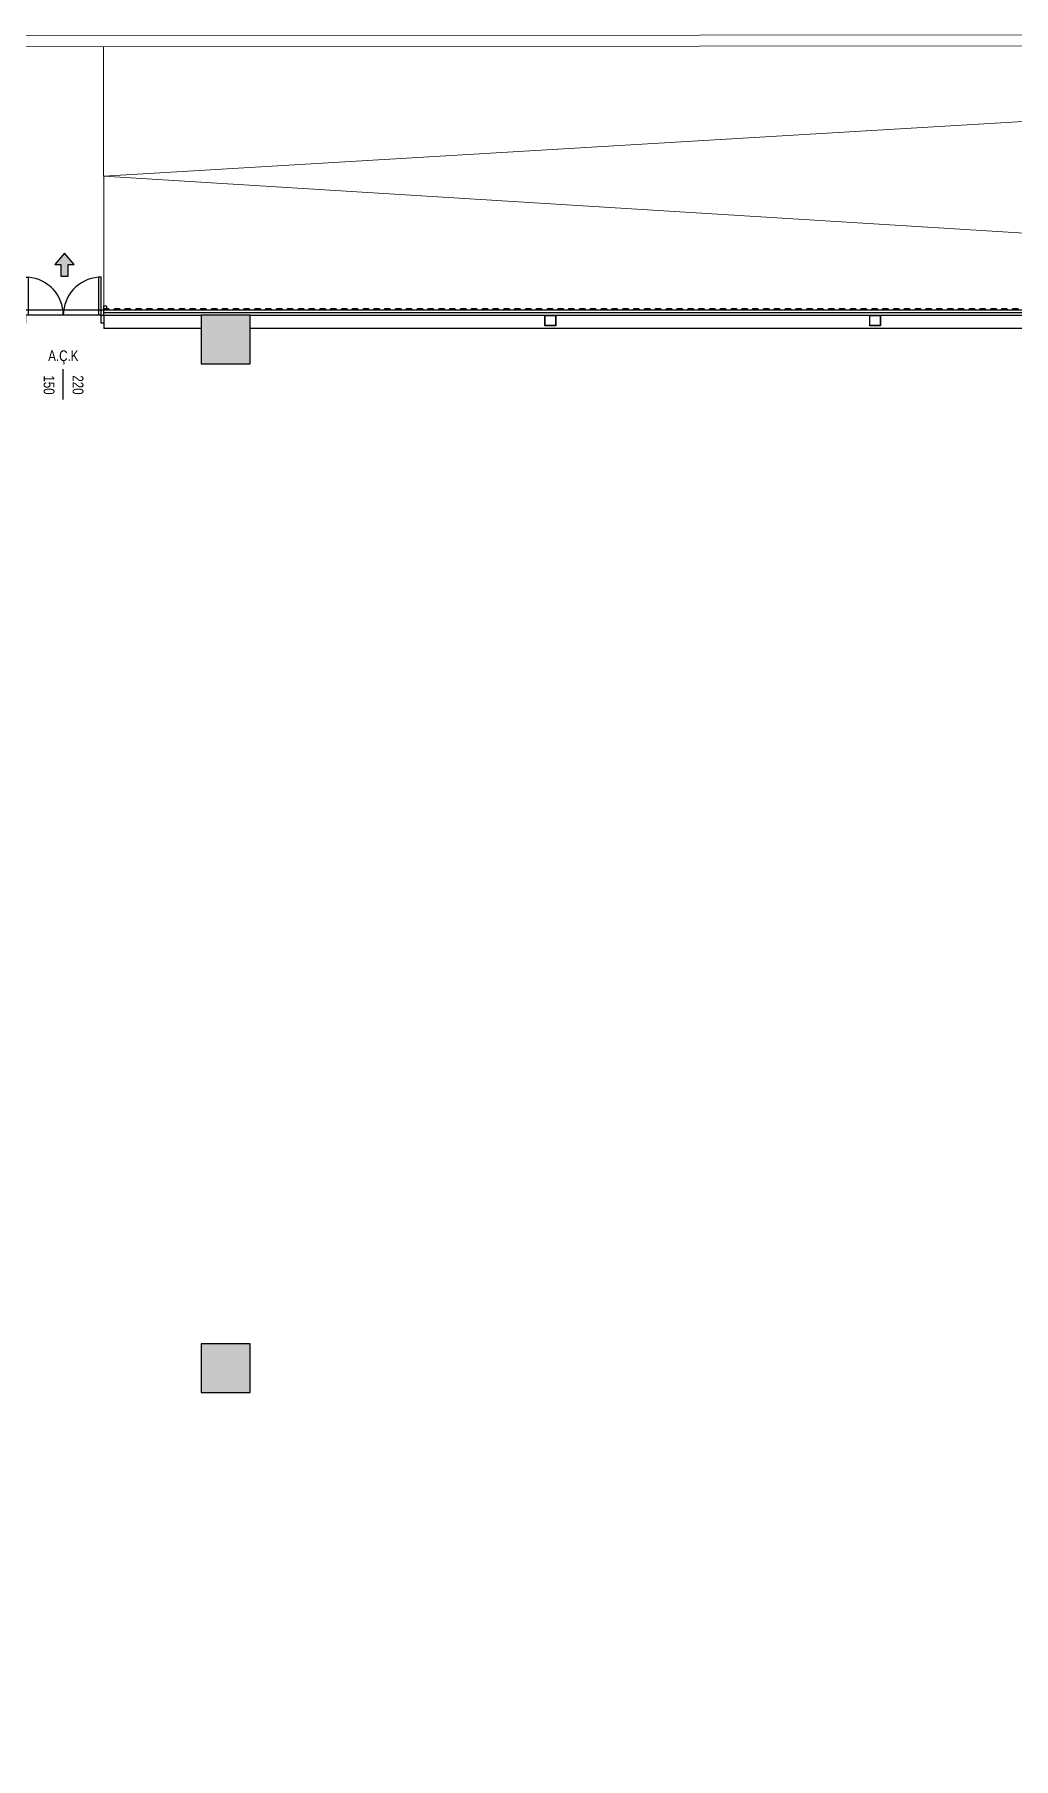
# Model space of a CAD drawing. Header units: centimetres. Extents: x 28733 to 98303, y -2883 to 8555.
# Drawn here: x 66726 to 68535, y 4643 to 7827 of the extents above; entities that cross this region are included whole.
import ezdxf
from ezdxf.enums import TextEntityAlignment as Align

# ---------------------------------------------------------------- set-up
doc = ezdxf.new("R2010")
doc.units = ezdxf.units.CM
doc.header["$LTSCALE"] = 100
for name, color, linetype in [('A-ANNO-TEXT', 50, 'Continuous'), ('A-AREA', 102, 'Continuous'), ('A-DOOR', 193, 'Continuous'), ('A-ELEV-01', 255, 'Continuous'), ('A-ELEV-03', 251, 'Continuous'), ('A-WALL-INSL', 249, 'Continuous'), ('A-WALL-SNWPNL', 200, 'Continuous'), ('L-SITE-CURB', 33, 'Continuous'), ('S-CONC', 5, 'Continuous'), ('S-HTCH', 8, 'Continuous'), ('S-STEL', 3, 'Continuous')]:
    doc.layers.add(name, color=color, linetype=linetype)
doc.styles.add('Fields_100', font='act_simplex.shx', dxfattribs={"width": 0.8, "height": 20})
doc.linetypes.add('BATTING', pattern='A,0.00254,-2.54,[134,ltypeshp.shx,S=2.54,R=0,X=-2.54,Y=0],-5.08,[134,ltypeshp.shx,S=2.54,R=180,X=2.54,Y=0],-2.54', length=10.16254)

# ---------------------------------------------------------------- blocks, each defined once
blk = doc.blocks.new('KAPI 150')
at = {"layer": 'A-DOOR'}
blk.add_line((145, 15), (5, 15), dxfattribs=at)
for points in [[(5, 15), (5, 85), (10, 85), (10, 15)], [(145, 15), (145, 85), (140, 85), (140, 15)]]:
    blk.add_lwpolyline(points, dxfattribs=at)
for points in [[(5, 0), (0, 0), (0, 15), (5, 15)], [(150, 0), (145, 0), (145, 15), (150, 15)]]:
    blk.add_lwpolyline(points, close=True, dxfattribs=at)
for centre, start, end in [((5, 15), 0, 85.904), ((145, 15), 94.096, 180)]:
    blk.add_arc(centre, 70, start, end, dxfattribs=at)
blk = doc.blocks.new('AÇK_01')
at = {"color": 0}
blk.add_lwpolyline([(28, 0), (-28, 0)], dxfattribs=at)
at = {"color": 0, "style": 'Fields_100', "width": 0.8}
blk.add_attdef('A.Ç.K.01', text='', height=20, rotation=90, dxfattribs=at).set_placement((-53, 0), align=Align.MIDDLE_CENTER)
for tag, p in [('W', (1, 17.2)), ('H', (1, -36.3))]:
    blk.add_attdef(tag, text='', height=20, dxfattribs=at).set_placement(p, align=Align.CENTER)

msp = doc.modelspace()

# ---------------------------------------------------------------- hatches: boundary and pattern name
at = {"layer": 'A-ANNO-TEXT'}
h = msp.add_hatch(color=256, dxfattribs=at)
h.dxf.hatch_style = 1
h.paths.add_polyline_path([(66781.69, 7423.15), (66763.98, 7402), (66774.95, 7402), (66774.95, 7380.85), (66788.43, 7380.85), (66788.43, 7402), (66799.39, 7402)])
at = {"layer": 'S-HTCH'}
h = msp.add_hatch(dxfattribs=at)
h.set_pattern_fill('ANSI33', color=256)
h.set_pattern_definition([(45, (47244.2896, 5721.5606), (-4.490128, 4.490128), []), (45, (47248.78, 5721.5606), (-4.490128, 4.490128), [3.175, -1.5875])])
h.paths.add_polyline_path([(63434.48, 1518.59), (63524.48, 1518.59), (63524.48, 1608.59), (63434.48, 1608.59)])
h.paths.add_polyline_path([(63434.48, 7218.59), (63524.48, 7218.59), (63524.48, 7308.59), (63434.48, 7308.59)])
h.paths.add_polyline_path([(61634.48, 1518.59), (61724.48, 1518.59), (61724.48, 1608.59), (61634.48, 1608.59)])
h.paths.add_polyline_path([(58034.48, 1518.59), (58124.48, 1518.59), (58124.48, 1608.59), (58034.48, 1608.59)])
h.paths.add_polyline_path([(61634.48, 7218.59), (61724.48, 7218.59), (61724.48, 7308.59), (61634.48, 7308.59)])
h.paths.add_polyline_path([(58034.48, 7218.59), (58124.48, 7218.59), (58124.48, 7308.59), (58034.48, 7308.59)])
h.paths.add_polyline_path([(63434.48, 3418.59), (63524.48, 3418.59), (63524.48, 3508.59), (63434.48, 3508.59)])
h.paths.add_polyline_path([(63434.48, 5318.59), (63524.48, 5318.59), (63524.48, 5408.59), (63434.48, 5408.59)])
h.paths.add_polyline_path([(61634.48, 3418.59), (61724.48, 3418.59), (61724.48, 3508.59), (61634.48, 3508.59)])
h.paths.add_polyline_path([(58034.48, 3418.59), (58124.48, 3418.59), (58124.48, 3508.59), (58034.48, 3508.59)])
h.paths.add_polyline_path([(61634.48, 5318.59), (61724.48, 5318.59), (61724.48, 5408.59), (61634.48, 5408.59)])
h.paths.add_polyline_path([(58034.48, 5318.59), (58124.48, 5318.59), (58124.48, 5408.59), (58034.48, 5408.59)])
h.paths.add_polyline_path([(68834.48, 3418.59), (68924.48, 3418.59), (68924.48, 3508.59), (68834.48, 3508.59)])
h.paths.add_polyline_path([(68834.48, 5318.59), (68924.48, 5318.59), (68924.48, 5408.59), (68834.48, 5408.59)])
h.paths.add_polyline_path([(67034.48, 3418.59), (67124.48, 3418.59), (67124.48, 3508.59), (67034.48, 3508.59)])
h.paths.add_polyline_path([(67034.48, 5318.59), (67124.48, 5318.59), (67124.48, 5408.59), (67034.48, 5408.59)])
h.paths.add_polyline_path([(65234.48, 3418.59), (65324.48, 3418.59), (65324.48, 3508.59), (65234.48, 3508.59)])
h.paths.add_polyline_path([(65234.48, 5318.59), (65324.48, 5318.59), (65324.48, 5408.59), (65234.48, 5408.59)])
h.paths.add_polyline_path([(61534.48, 3418.59), (61624.48, 3418.59), (61624.48, 3508.59), (61534.48, 3508.59)])
h.paths.add_polyline_path([(61534.48, 5318.59), (61624.48, 5318.59), (61624.48, 5408.59), (61534.48, 5408.59)])
h.paths.add_polyline_path([(59834.48, 3418.59), (59924.48, 3418.59), (59924.48, 3508.59), (59834.48, 3508.59)])
h.paths.add_polyline_path([(59834.48, 5318.59), (59924.48, 5318.59), (59924.48, 5408.59), (59834.48, 5408.59)])
h.paths.add_polyline_path([(56234.48, 3418.59), (56324.48, 3418.59), (56324.48, 3508.59), (56234.48, 3508.59)])
h.paths.add_polyline_path([(56234.48, 5318.59), (56324.48, 5318.59), (56324.48, 5408.59), (56234.48, 5408.59)])
h.paths.add_polyline_path([(54434.48, 3418.59), (54524.48, 3418.59), (54524.48, 3508.59), (54434.48, 3508.59)])
h.paths.add_polyline_path([(54434.48, 5318.59), (54524.48, 5318.59), (54524.48, 5408.59), (54434.48, 5408.59)])
h.paths.add_polyline_path([(52634.48, 3418.59), (52724.48, 3418.59), (52724.48, 3508.59), (52634.48, 3508.59)])
h.paths.add_polyline_path([(52634.48, 5318.59), (52724.48, 5318.59), (52724.48, 5408.59), (52634.48, 5408.59)])
h.paths.add_polyline_path([(70634.48, 5318.59), (70724.48, 5318.59), (70724.48, 5408.59), (70634.48, 5408.59)])
h.paths.add_polyline_path([(70634.48, 3418.59), (70724.48, 3418.59), (70724.48, 3508.59), (70634.48, 3508.59)])
h.paths.add_polyline_path([(70634.48, 1518.59), (70724.48, 1518.59), (70724.48, 1608.59), (70634.48, 1608.59)])
h.paths.add_polyline_path([(68834.48, 1518.59), (68924.48, 1518.59), (68924.48, 1608.59), (68834.48, 1608.59)])
h.paths.add_polyline_path([(67034.48, 1518.59), (67124.48, 1518.59), (67124.48, 1608.59), (67034.48, 1608.59)])
h.paths.add_polyline_path([(65234.48, 1518.59), (65324.48, 1518.59), (65324.48, 1608.59), (65234.48, 1608.59)])
h.paths.add_polyline_path([(61534.48, 1518.59), (61624.48, 1518.59), (61624.48, 1608.59), (61534.48, 1608.59)])
h.paths.add_polyline_path([(59834.48, 1518.59), (59924.48, 1518.59), (59924.48, 1608.59), (59834.48, 1608.59)])
h.paths.add_polyline_path([(56234.48, 1518.59), (56324.48, 1518.59), (56324.48, 1608.59), (56234.48, 1608.59)])
h.paths.add_polyline_path([(54434.48, 1518.59), (54524.48, 1518.59), (54524.48, 1608.59), (54434.48, 1608.59)])
h.paths.add_polyline_path([(52634.48, 1518.59), (52724.48, 1518.59), (52724.48, 1608.59), (52634.48, 1608.59)])
h.paths.add_polyline_path([(70634.48, 7218.59), (70724.48, 7218.59), (70724.48, 7308.59), (70634.48, 7308.59)])
h.paths.add_polyline_path([(68834.48, 7218.59), (68924.48, 7218.59), (68924.48, 7308.59), (68834.48, 7308.59)])
h.paths.add_polyline_path([(67034.48, 7218.59), (67124.48, 7218.59), (67124.48, 7308.59), (67034.48, 7308.59)])
h.paths.add_polyline_path([(65234.48, 7218.59), (65324.48, 7218.59), (65324.48, 7308.59), (65234.48, 7308.59)])
h.paths.add_polyline_path([(61534.48, 7218.59), (61624.48, 7218.59), (61624.48, 7308.59), (61534.48, 7308.59)])
h.paths.add_polyline_path([(59834.48, 7218.59), (59924.48, 7218.59), (59924.48, 7308.59), (59834.48, 7308.59)])
h.paths.add_polyline_path([(56234.48, 7218.59), (56324.48, 7218.59), (56324.48, 7308.59), (56234.48, 7308.59)])
h.paths.add_polyline_path([(54434.48, 7218.59), (54524.48, 7218.59), (54524.48, 7308.59), (54434.48, 7308.59)])
h.paths.add_polyline_path([(52634.48, 7218.59), (52724.48, 7218.59), (52724.48, 7308.59), (52634.48, 7308.59)])

# ---------------------------------------------------------------- linework, layer by layer
at = {"layer": 'A-ANNO-TEXT'}
msp.add_lwpolyline([(66781.69, 7423.15), (66763.98, 7402), (66774.95, 7402), (66774.95, 7380.85), (66788.43, 7380.85), (66788.43, 7402), (66799.39, 7402)], close=True, dxfattribs=at)
at = {"layer": 'A-AREA'}
msp.add_lwpolyline([(62586.98, 7318.59), (70734.48, 7318.59), (70734.48, 3418.59), (52611.98, 3418.59), (52611.98, 7318.59), (59834.48, 7318.59), (59834.48, 7053.59), (62586.98, 7053.59)], close=True, dxfattribs=at)
at = {"layer": 'A-ELEV-01'}
for p, q in [((67034.48, 7283.59), (66854.48, 7283.59)), ((68834.48, 7283.59), (67124.48, 7283.59))]:
    msp.add_line(p, q, dxfattribs=at)
at = {"layer": 'A-ELEV-01', "elevation": 0}
msp.add_lwpolyline([(66854.48, 7308.59), (66854.48, 7283.59)], dxfattribs=at)
msp.add_lwpolyline([(66854.48, 7308.59), (66854.48, 7283.59)], dxfattribs=at)
at = {"layer": 'A-ELEV-03'}
msp.add_lwpolyline([(66854.48, 7318.59), (70724.48, 7318.59)], dxfattribs=at)
at = {"layer": 'A-WALL-INSL', "linetype": 'BATTING', "ltscale": 0.005}
msp.add_lwpolyline([(66854.48, 7313.59), (70724.48, 7313.59)], dxfattribs=at)
at = {"layer": 'A-WALL-SNWPNL'}
for p, q in [((66854.48, 7308.59), (67034.48, 7308.59)), ((67124.48, 7308.59), (68834.48, 7308.59))]:
    msp.add_line(p, q, dxfattribs=at)
at = {"layer": 'A-WALL-SNWPNL', "elevation": 0}
msp.add_lwpolyline([(66849.48, 7308.59), (66854.48, 7308.59), (66854.48, 7325.59), (66859.48, 7325.59), (66859.48, 7321.09)], dxfattribs=at)
at = {"layer": 'A-WALL-SNWPNL'}
for points in [[(66854.48, 7320.59), (66854.48, 7320.59), (66862.48, 7320.59), (66864.48, 7318.59), (66872.48, 7318.59), (66874.48, 7320.59), (66882.48, 7320.59), (66884.48, 7318.59), (66892.48, 7318.59), (66894.48, 7320.59), (66902.48, 7320.59), (66904.48, 7318.59), (66912.48, 7318.59), (66914.48, 7320.59), (66922.48, 7320.59), (66924.48, 7318.59)], [(66924.48, 7318.59), (66932.48, 7318.59), (66934.48, 7320.59), (66942.48, 7320.59), (66944.48, 7318.59), (66952.48, 7318.59), (66954.48, 7320.59), (66962.48, 7320.59), (66964.48, 7318.59), (66972.48, 7318.59), (66974.48, 7320.59), (66982.48, 7320.59), (66984.48, 7318.59), (66992.48, 7318.59), (66994.48, 7320.59), (67002.48, 7320.59), (67004.48, 7318.59), (67012.48, 7318.59), (67014.48, 7320.59), (67022.48, 7320.59), (67024.48, 7318.59)], [(67024.48, 7318.59), (67032.48, 7318.59), (67034.48, 7320.59), (67042.48, 7320.59), (67044.48, 7318.59), (67052.48, 7318.59), (67054.48, 7320.59), (67062.48, 7320.59), (67064.48, 7318.59), (67072.48, 7318.59), (67074.48, 7320.59), (67082.48, 7320.59), (67084.48, 7318.59), (67092.48, 7318.59), (67094.48, 7320.59), (67102.48, 7320.59), (67104.48, 7318.59), (67112.48, 7318.59), (67114.48, 7320.59), (67122.48, 7320.59), (67124.48, 7318.59)], [(67124.48, 7318.59), (67132.48, 7318.59), (67134.48, 7320.59), (67142.48, 7320.59), (67144.48, 7318.59), (67152.48, 7318.59), (67154.48, 7320.59), (67162.48, 7320.59), (67164.48, 7318.59), (67172.48, 7318.59), (67174.48, 7320.59), (67182.48, 7320.59), (67184.48, 7318.59), (67192.48, 7318.59), (67194.48, 7320.59), (67202.48, 7320.59), (67204.48, 7318.59), (67212.48, 7318.59), (67214.48, 7320.59), (67222.48, 7320.59), (67224.48, 7318.59)], [(67224.48, 7318.59), (67232.48, 7318.59), (67234.48, 7320.59), (67242.48, 7320.59), (67244.48, 7318.59), (67252.48, 7318.59), (67254.48, 7320.59), (67262.48, 7320.59), (67264.48, 7318.59), (67272.48, 7318.59), (67274.48, 7320.59), (67282.48, 7320.59), (67284.48, 7318.59), (67292.48, 7318.59), (67294.48, 7320.59), (67302.48, 7320.59), (67304.48, 7318.59), (67312.48, 7318.59), (67314.48, 7320.59), (67322.48, 7320.59), (67324.48, 7318.59)], [(67324.48, 7318.59), (67332.48, 7318.59), (67334.48, 7320.59), (67342.48, 7320.59), (67344.48, 7318.59), (67352.48, 7318.59), (67354.48, 7320.59), (67362.48, 7320.59), (67364.48, 7318.59), (67372.48, 7318.59), (67374.48, 7320.59), (67382.48, 7320.59), (67384.48, 7318.59), (67392.48, 7318.59), (67394.48, 7320.59), (67402.48, 7320.59), (67404.48, 7318.59), (67412.48, 7318.59), (67414.48, 7320.59), (67422.48, 7320.59), (67424.48, 7318.59)], [(67424.48, 7318.59), (67432.48, 7318.59), (67434.48, 7320.59), (67442.48, 7320.59), (67444.48, 7318.59), (67452.48, 7318.59), (67454.48, 7320.59), (67462.48, 7320.59), (67464.48, 7318.59), (67472.48, 7318.59), (67474.48, 7320.59), (67482.48, 7320.59), (67484.48, 7318.59), (67492.48, 7318.59), (67494.48, 7320.59), (67502.48, 7320.59), (67504.48, 7318.59), (67512.48, 7318.59), (67514.48, 7320.59), (67522.48, 7320.59), (67524.48, 7318.59)], [(67524.48, 7318.59), (67532.48, 7318.59), (67534.48, 7320.59), (67542.48, 7320.59), (67544.48, 7318.59), (67552.48, 7318.59), (67554.48, 7320.59), (67562.48, 7320.59), (67564.48, 7318.59), (67572.48, 7318.59), (67574.48, 7320.59), (67582.48, 7320.59), (67584.48, 7318.59), (67592.48, 7318.59), (67594.48, 7320.59), (67602.48, 7320.59), (67604.48, 7318.59), (67612.48, 7318.59), (67614.48, 7320.59), (67622.48, 7320.59), (67624.48, 7318.59)], [(67624.48, 7318.59), (67632.48, 7318.59), (67634.48, 7320.59), (67642.48, 7320.59), (67644.48, 7318.59), (67652.48, 7318.59), (67654.48, 7320.59), (67662.48, 7320.59), (67664.48, 7318.59), (67672.48, 7318.59), (67674.48, 7320.59), (67682.48, 7320.59), (67684.48, 7318.59), (67692.48, 7318.59), (67694.48, 7320.59), (67702.48, 7320.59), (67704.48, 7318.59), (67712.48, 7318.59), (67714.48, 7320.59), (67722.48, 7320.59), (67724.48, 7318.59)], [(67724.48, 7318.59), (67732.48, 7318.59), (67734.48, 7320.59), (67742.48, 7320.59), (67744.48, 7318.59), (67752.48, 7318.59), (67754.48, 7320.59), (67762.48, 7320.59), (67764.48, 7318.59), (67772.48, 7318.59), (67774.48, 7320.59), (67782.48, 7320.59), (67784.48, 7318.59), (67792.48, 7318.59), (67794.48, 7320.59), (67802.48, 7320.59), (67804.48, 7318.59), (67812.48, 7318.59), (67814.48, 7320.59), (67822.48, 7320.59), (67824.48, 7318.59)], [(67824.48, 7318.59), (67832.48, 7318.59), (67834.48, 7320.59), (67842.48, 7320.59), (67844.48, 7318.59), (67852.48, 7318.59), (67854.48, 7320.59), (67862.48, 7320.59), (67864.48, 7318.59), (67872.48, 7318.59), (67874.48, 7320.59), (67882.48, 7320.59), (67884.48, 7318.59), (67892.48, 7318.59), (67894.48, 7320.59), (67902.48, 7320.59), (67904.48, 7318.59), (67912.48, 7318.59), (67914.48, 7320.59), (67922.48, 7320.59), (67924.48, 7318.59)], [(67924.48, 7318.59), (67932.48, 7318.59), (67934.48, 7320.59), (67942.48, 7320.59), (67944.48, 7318.59), (67952.48, 7318.59), (67954.48, 7320.59), (67962.48, 7320.59), (67964.48, 7318.59), (67972.48, 7318.59), (67974.48, 7320.59), (67982.48, 7320.59), (67984.48, 7318.59), (67992.48, 7318.59), (67994.48, 7320.59), (68002.48, 7320.59), (68004.48, 7318.59), (68012.48, 7318.59), (68014.48, 7320.59), (68022.48, 7320.59), (68024.48, 7318.59)], [(68024.48, 7318.59), (68032.48, 7318.59), (68034.48, 7320.59), (68042.48, 7320.59), (68044.48, 7318.59), (68052.48, 7318.59), (68054.48, 7320.59), (68062.48, 7320.59), (68064.48, 7318.59), (68072.48, 7318.59), (68074.48, 7320.59), (68082.48, 7320.59), (68084.48, 7318.59), (68092.48, 7318.59), (68094.48, 7320.59), (68102.48, 7320.59), (68104.48, 7318.59), (68112.48, 7318.59), (68114.48, 7320.59), (68122.48, 7320.59), (68124.48, 7318.59)], [(68124.48, 7318.59), (68132.48, 7318.59), (68134.48, 7320.59), (68142.48, 7320.59), (68144.48, 7318.59), (68152.48, 7318.59), (68154.48, 7320.59), (68162.48, 7320.59), (68164.48, 7318.59), (68172.48, 7318.59), (68174.48, 7320.59), (68182.48, 7320.59), (68184.48, 7318.59), (68192.48, 7318.59), (68194.48, 7320.59), (68202.48, 7320.59), (68204.48, 7318.59), (68212.48, 7318.59), (68214.48, 7320.59), (68222.48, 7320.59), (68224.48, 7318.59)], [(68224.48, 7318.59), (68232.48, 7318.59), (68234.48, 7320.59), (68242.48, 7320.59), (68244.48, 7318.59), (68252.48, 7318.59), (68254.48, 7320.59), (68262.48, 7320.59), (68264.48, 7318.59), (68272.48, 7318.59), (68274.48, 7320.59), (68282.48, 7320.59), (68284.48, 7318.59), (68292.48, 7318.59), (68294.48, 7320.59), (68302.48, 7320.59), (68304.48, 7318.59), (68312.48, 7318.59), (68314.48, 7320.59), (68322.48, 7320.59), (68324.48, 7318.59)], [(68324.48, 7318.59), (68332.48, 7318.59), (68334.48, 7320.59), (68342.48, 7320.59), (68344.48, 7318.59), (68352.48, 7318.59), (68354.48, 7320.59), (68362.48, 7320.59), (68364.48, 7318.59), (68372.48, 7318.59), (68374.48, 7320.59), (68382.48, 7320.59), (68384.48, 7318.59), (68392.48, 7318.59), (68394.48, 7320.59), (68402.48, 7320.59), (68404.48, 7318.59), (68412.48, 7318.59), (68414.48, 7320.59), (68422.48, 7320.59), (68424.48, 7318.59)], [(68424.48, 7318.59), (68432.48, 7318.59), (68434.48, 7320.59), (68442.48, 7320.59), (68444.48, 7318.59), (68452.48, 7318.59), (68454.48, 7320.59), (68462.48, 7320.59), (68464.48, 7318.59), (68472.48, 7318.59), (68474.48, 7320.59), (68482.48, 7320.59), (68484.48, 7318.59), (68492.48, 7318.59), (68494.48, 7320.59), (68502.48, 7320.59), (68504.48, 7318.59), (68512.48, 7318.59), (68514.48, 7320.59), (68522.48, 7320.59), (68524.48, 7318.59)], [(68524.48, 7318.59), (68532.48, 7318.59), (68534.48, 7320.59), (68542.48, 7320.59), (68544.48, 7318.59), (68552.48, 7318.59), (68554.48, 7320.59), (68562.48, 7320.59), (68564.48, 7318.59), (68572.48, 7318.59), (68574.48, 7320.59), (68582.48, 7320.59), (68584.48, 7318.59), (68592.48, 7318.59), (68594.48, 7320.59), (68602.48, 7320.59), (68604.48, 7318.59), (68612.48, 7318.59), (68614.48, 7320.59), (68622.48, 7320.59), (68624.48, 7318.59)]]:
    msp.add_lwpolyline(points, dxfattribs=at)
at = {"layer": 'L-SITE-CURB', "lineweight": 0}
for p, q in [((66404, 7824.05), (69322.36, 7826.95)), ((66404, 7804.05), (69322.29, 7806.95))]:
    msp.add_line(p, q, dxfattribs=at)
at = {"layer": 'L-SITE-CURB', "lineweight": 0, "elevation": 0}
msp.add_lwpolyline([(66854.48, 7325.59), (66854, 7804.35)], dxfattribs=at)
at = {"layer": 'L-SITE-CURB', "lineweight": 0}
msp.add_lwpolyline([(70728.43, 7795.54), (66854.24, 7564.97), (70724.48, 7325.59)], dxfattribs=at)
at = {"layer": 'S-CONC'}
for points in [[(67034.48, 7218.59), (67124.48, 7218.59), (67124.48, 7308.59), (67034.48, 7308.59)], [(67034.48, 5318.59), (67124.48, 5318.59), (67124.48, 5408.59), (67034.48, 5408.59)]]:
    msp.add_lwpolyline(points, close=True, dxfattribs=at)
at = {"layer": 'S-STEL', "elevation": 0}
for points in [[(67669.48, 7308.59), (67689.48, 7308.59), (67689.48, 7288.59), (67669.48, 7288.59)], [(67670.08, 7307.99), (67688.88, 7307.99), (67688.88, 7289.19), (67670.08, 7289.19)], [(68269.48, 7308.59), (68289.48, 7308.59), (68289.48, 7288.59), (68269.48, 7288.59)], [(68270.08, 7307.99), (68288.88, 7307.99), (68288.88, 7289.19), (68270.08, 7289.19)]]:
    msp.add_lwpolyline(points, close=True, dxfattribs=at)

# ---------------------------------------------------------------- block references
at = {"layer": 'A-ANNO-TEXT', "rotation": 270}
msp.add_blockref('AÇK_01', (66779.48, 7180.59), dxfattribs=at).add_auto_attribs({'A.Ç.K.01': 'A.Ç.K', 'H': '150', 'W': '220'})
at = {"layer": 'A-ELEV-01'}
msp.add_blockref('KAPI 150', (66704.48, 7293.59), dxfattribs=at)

doc.saveas('drawing.dxf')
